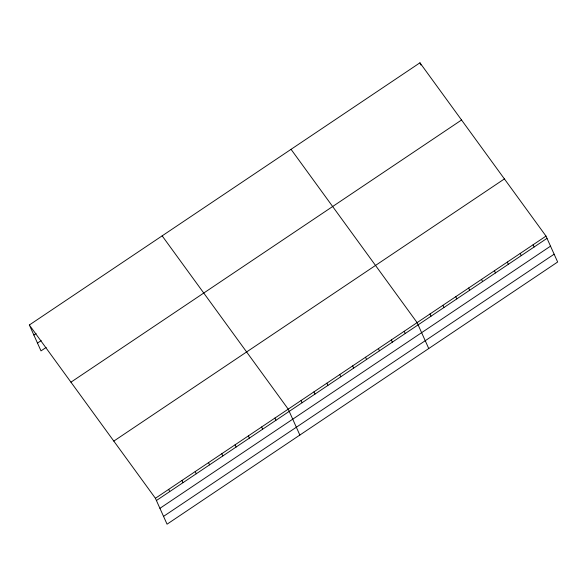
<?xml version="1.0" encoding="UTF-8"?>
<svg xmlns="http://www.w3.org/2000/svg" width="587" height="587" viewBox="0 0 587 587"><rect width="100%" height="100%" fill="white"/><g stroke="black" fill="none" stroke-linecap="round" stroke-linejoin="round"><path stroke-width="0.88" d="M29.35 324.993L419.947 62.809L546.005 236.106L557.65 262.007L167.053 524.191L155.408 498.282L29.35 324.993L40.995 350.894L46.16 347.431M33.863 335.038L36.078 333.555M37.48 343.087L41.171 340.614M70.946 382.181L461.551 119.997M113.812 441.094L504.409 178.918M155.408 498.282L546.005 236.106M156.413 500.52L547.011 238.344M159.921 508.327L550.525 246.151M163.538 516.377L554.143 254.2M291.049 149.333L417.108 322.623L428.752 348.531M162.151 235.849L288.21 409.139L299.854 435.048M533.121 244.757L534.126 246.995M520.229 253.408L521.234 255.646M419.947 62.809L420.952 65.047M507.337 262.059L508.342 264.297M494.452 270.71L495.457 272.948M481.56 279.361L482.565 281.599M468.668 288.012L469.673 290.249M455.776 296.67L456.781 298.908M442.892 305.321L443.897 307.559M430 313.972L431.005 316.21M404.223 331.273L405.228 333.511M391.331 339.924L392.336 342.162M378.439 348.575L379.444 350.813M365.554 357.234L366.559 359.464M352.662 365.884L353.668 368.122M339.77 374.535L340.776 376.773M326.878 383.186L327.884 385.424M313.994 391.837L314.999 394.075M301.102 400.488L302.107 402.726M274.929 418.054L275.934 420.292M261.648 426.969L262.66 429.207M248.374 435.884L249.38 438.122M235.093 444.799L236.099 447.037M221.813 453.714L222.818 455.952M208.532 462.629L209.537 464.867M195.251 471.537L196.256 473.775M181.97 480.452L182.975 482.69M168.689 489.367L169.694 491.605"/></g></svg>
